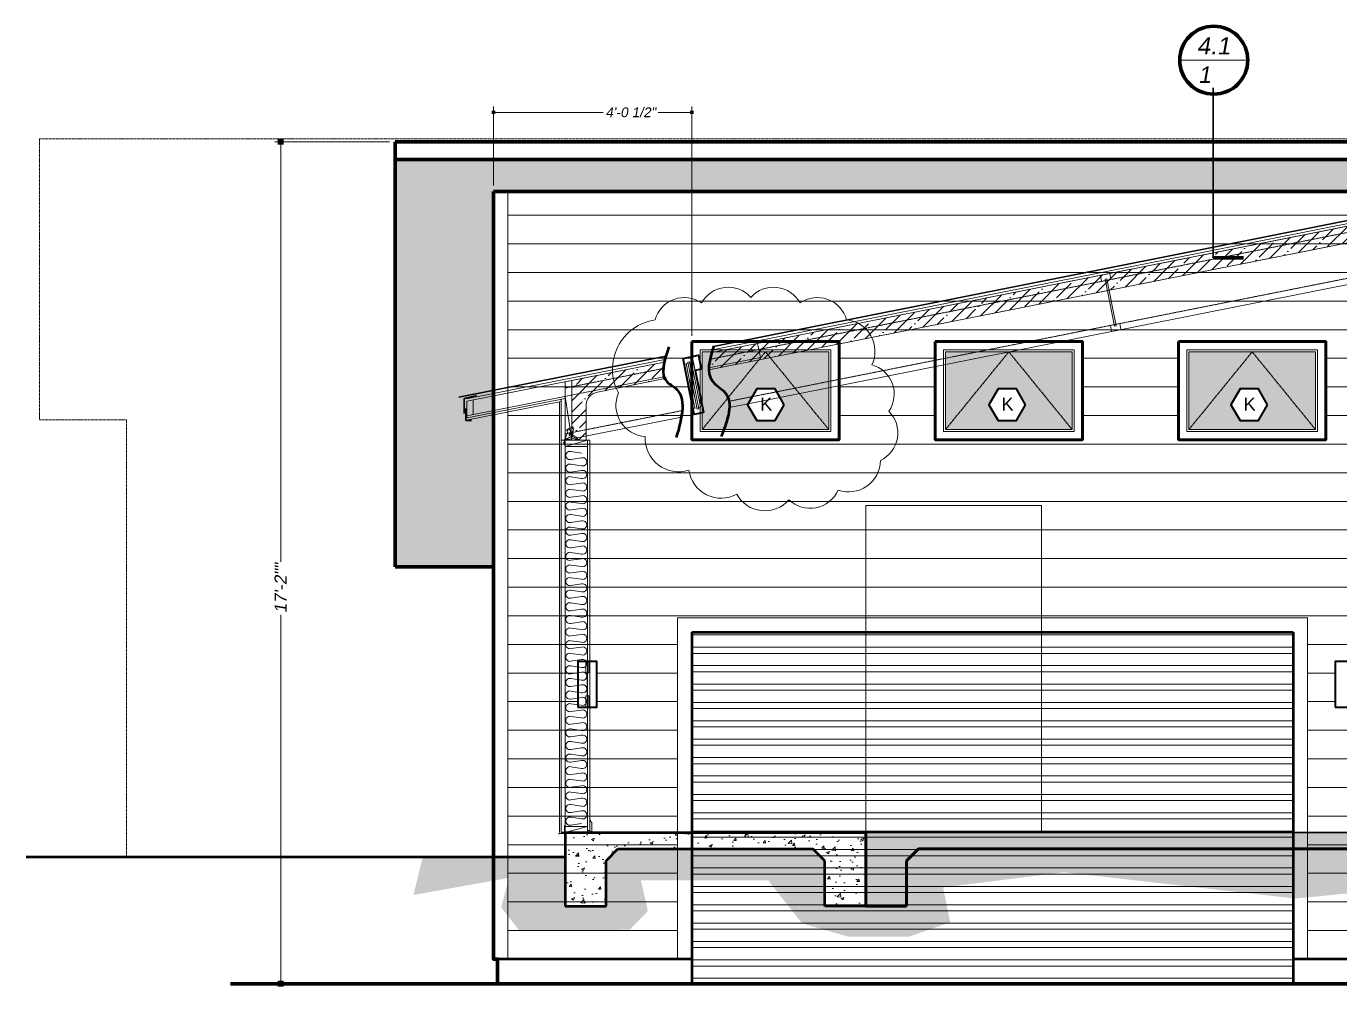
# Model space of a CAD drawing. Header units: inches. Extents: x -3905 to 10892, y 1064 to 9590.
# Drawn here: x 1033.9 to 1355, y 3405.9 to 3640.9 of the extents above; entities that cross this region are included whole.
import ezdxf
from ezdxf.enums import TextEntityAlignment as Align

# ---------------------------------------------------------------- set-up
doc = ezdxf.new("R2010")
doc.units = ezdxf.units.IN
doc.header["$MEASUREMENT"] = 0
doc.header["$PDMODE"] = 3
doc.linetypes.add('MYCENTER', pattern=[0.9375, 0.75, -0.0625, 0.0625, -0.0625])
doc.linetypes.add('MYHIDDEN', pattern=[0.1875, 0.125, -0.0625])
doc.layers.add('ELEVATIONS', color=40, linetype='Continuous', lineweight=0)
doc.layers.add('SECTIONS', color=70, linetype='Continuous', lineweight=0)
doc.styles.add('DS-TXT1', font='arial.ttf', dxfattribs={"oblique": 10})
doc.styles.get("Standard").update_dxf_attribs({"font": 'arial.ttf', "oblique": 10})
doc.dimstyles.new('DS-Fraction', dxfattribs={"dimtxt": 0.1, "dimasz": 0.035, "dimexe": 0.06, "dimexo": 0.06, "dimgap": 0.02, "dimtad": 0, "dimdec": 3, "dimzin": 0, "dimdsep": 46, "dimlunit": 4, "dimtxsty": 'DS-TXT1', "dimblk": 'BOXFILLED', "dimcen": -0.06, "dimclrd": 256, "dimclre": 256, "dimclrt": 256, "dimadec": 0, "dimazin": 0, "dimtfac": 1, "dimtdec": 3, "dimtmove": 1, "dimatfit": 3, "dimfxl": 1, "dimfrac": 2, "dimtolj": 1, "dimtzin": 0, "dimlwd": 0, "dimlwe": -1, "dimarcsym": 0})

# ---------------------------------------------------------------- blocks, each defined once
blk = doc.blocks.new('Detail-Blob')
at = {"color": 0, "linetype": 'Continuous', "lineweight": 18}
blk.add_line((-8.19, 6.8), (8.42, 6.8), dxfattribs=at)
at = {"color": 0, "linetype": 'Continuous', "lineweight": 35}
blk.add_line((0, 0), (0, -41.59), dxfattribs=at)
at = {"color": 0, "linetype": 'Continuous', "lineweight": 120}
blk.add_line((0, -41.59), (7.37, -41.59), dxfattribs=at)
at = {"color": 0, "linetype": 'Continuous', "lineweight": 90}
blk.add_circle((0.12, 6.8), 8.31, dxfattribs=at)
at = {"color": 0, "linetype": 'Continuous', "lineweight": 18, "oblique": 10}
for tag, height, p in [('SHEET', 4.23, (0.06, 10.31)), ('DET', 4, (-0.03, 4))]:
    blk.add_attdef(tag, text='', height=height, dxfattribs=at).set_placement(p, align=Align.MIDDLE_CENTER)
blk = doc.blocks.new('_BoxFilled')
at = {"color": 0, "linetype": 'ByBlock', "lineweight": -2}
blk.add_line((-0.5, 0), (-1, 0), dxfattribs=at)
at = {"color": 0, "linetype": 'ByBlock'}
blk.add_solid([(-0.5, 0.5), (0.5, 0.5), (-0.5, -0.5), (0.5, -0.5)], dxfattribs=at)
blk = doc.blocks.new('*D488')
at = {"layer": 'Defpoints', "color": 0, "linetype": 'Continuous', "lineweight": 5, "transparency": 16777216}
for p in [(1124.1, 3612.65), (1096.07, 3406.66), (1149.1, 3406.66)]:
    blk.add_point(p, dxfattribs=at)
at = {"layer": 'ELEVATIONS', "linetype": 'Continuous', "transparency": 16777216}
for p, q in [((1122.66, 3612.65), (1094.63, 3612.65)), ((1147.66, 3406.66), (1094.63, 3406.66))]:
    blk.add_line(p, q, dxfattribs=at)
at = {"layer": 'ELEVATIONS', "linetype": 'Continuous', "lineweight": 0, "transparency": 16777216}
for p, q in [((1096.07, 3611.15), (1096.07, 3509.88)), ((1096.07, 3408.16), (1096.07, 3496.88))]:
    blk.add_line(p, q, dxfattribs=at)
at = {"layer": 'ELEVATIONS', "linetype": 'Continuous', "lineweight": 0, "transparency": 16777216, "xscale": 1.5, "yscale": 1.5, "zscale": 1.5}
for p, rotation in [((1096.07, 3612.65), 90), ((1096.07, 3406.66), 270)]:
    blk.add_blockref('_BoxFilled', p, dxfattribs=dict(at, rotation=rotation))
at = {"layer": 'ELEVATIONS', "linetype": 'Continuous', "lineweight": 5, "transparency": 16777216, "insert": (1096.07, 3503.38), "char_height": 3, "attachment_point": 5, "rotation": 90, "style": 'DS-TXT1'}
blk.add_mtext('\\A1;17\'-2""', dxfattribs=at)
blk = doc.blocks.new('*U496')
at = {"layer": 'SECTIONS', "lineweight": -2}
for p, q in [((1125.13, 3472.2), (1125.13, 3454.2)), ((1125.13, 3472.2), (1198.63, 3472.2)), ((1198.63, 3472.2), (1198.63, 3454.2)), ((1135.13, 3465.3), (1138.03, 3468.2)), ((1188.63, 3465.3), (1185.73, 3468.2)), ((1135.13, 3454.2), (1135.13, 3465.3)), ((1188.63, 3454.2), (1188.63, 3465.3)), ((1125.13, 3454.2), (1135.13, 3454.2)), ((1198.63, 3454.2), (1188.63, 3454.2))]:
    blk.add_line(p, q, dxfattribs=at)
at = {"layer": 'SECTIONS', "linetype": 'Continuous', "lineweight": -2}
blk.add_line((1138.03, 3468.2), (1185.73, 3468.2), dxfattribs=at)
blk = doc.blocks.new('*U497')
at = {"layer": 'SECTIONS', "lineweight": 5}
blk.add_line((-5.51, 0), (-5.51, 96), dxfattribs=at)
at = {"layer": 'SECTIONS', "linetype": 'Continuous', "lineweight": 5}
for p, q in [((-5.51, 96), (0, 94.5)), ((0, 0), (0, 96)), ((-5.51, 1.5), (0, 0))]:
    blk.add_line(p, q, dxfattribs=at)
for points in [[(-5.51, 0.5), (-6.01, 0.5), (-6.01, 96), (-5.51, 96)], [(-5.51, 96), (0, 96), (0, 94.5), (-5.51, 94.5)], [(-6.25, 2.97), (-6.25, 3.08), (-6.01, 3.08), (-6.01, 0.25), (-6.5, 0.25), (-6.5, 2.57), (-6.35, 2.57)], [(-5.51, 1.5), (0, 1.5), (0, 0), (-5.51, 0)]]:
    blk.add_lwpolyline(points, close=True, dxfattribs=at)
blk = doc.blocks.new('*U404')
for p, q in [((1.77, 3.23), (1.15, 2.95)), ((1.94, 3.1), (1.77, 3.23)), ((-0.12, 0.09), (-0.12, -1.19)), ((-0.12, 0), (-0.06, 0)), ((-0.09, 0.18), (-0.04, 0.23)), ((-0.06, -1.19), (-0.06, 0)), ((-0.04, 0.14), (1.66, 0.91)), ((-0.04, 0.14), (0.1, 0.51)), ((-0.01, 0.22), (1.66, 0.98)), ((1.19, 0.12), (0, 0.12)), ((1.19, 0.06), (0, 0.06)), ((0.02, 0.06), (0.02, 0.12)), ((0.06, 0.62), (0.6, 1.76)), ((0.06, 0.62), (0.6, 1.76)), ((0.07, 0.43), (0.1, 0.51)), ((1.55, 0.79), (0.3, 0.22)), ((0.41, 2.4), (0.43, 2.62)), ((0.41, 2.4), (0.46, 2.29)), ((1.04, 2.9), (0.43, 2.62)), ((0.53, 2.39), (0.46, 2.29)), ((0.46, 2.29), (0.6, 1.97)), ((0.53, 2.39), (1.14, 2.67)), ((0.59, 2.42), (0.56, 2.47)), ((0.7, 0.06), (0.7, 0.12)), ((0.73, 2.48), (0.71, 2.54)), ((0.99, 1.29), (1.25, 1.99)), ((1.03, 1.27), (1.29, 1.98)), ((1.04, 2.9), (1.15, 2.81)), ((1.12, 1.24), (1.38, 1.94)), ((1.15, 2.95), (1.14, 2.67)), ((1.14, 2.67), (1.22, 2.51)), ((1.16, 1.22), (1.42, 1.93)), ((1.18, 2.41), (1.2, 2.35)), ((1.19, 0.06), (1.19, 0.12)), ((1.29, 2.46), (1.32, 2.4)), ((1.32, 2.47), (1.34, 2.42)), ((1.51, 1.29), (1.67, 0.92)), ((1.51, 1.29), (1.6, 1.09)), ((1.61, 1.4), (2.12, 2.74)), ((1.61, 1.4), (2.12, 2.74)), ((1.61, 1.4), (2.12, 2.74)), ((1.67, 2.91), (1.65, 2.96)), ((1.65, 0.98), (1.65, 0.98)), ((1.77, 0.98), (2.96, 0.36)), ((1.77, 0.91), (3.03, 0.26)), ((1.81, 2.97), (1.79, 3.03)), ((1.92, 1.2), (2.95, 0.66)), ((1.94, 3.1), (2.1, 2.76)), ((2.36, 0.08), (2.36, 0.12)), ((2.96, 0.35), (2.91, 0.68)), ((3, 0.37), (2.95, 0.66)), ((3.09, 0.29), (3.03, 0.33)), ((-0.37, -0.58), (-0.32, -0.54)), ((-0.12, -0.82), (-0.37, -0.58)), ((-0.32, -0.54), (-0.12, -0.74)), ((-0.19, -0.16), (-0.19, -0.23)), ((-0.12, -0.44), (-0.06, -0.44)), ((-0.12, -1.19), (-0.06, -1.19))]:
    blk.add_line(p, q)
at = {"linetype": 'Continuous', "lineweight": 5}
for p, q in [((1.71, 0.99), (1.92, 1.2)), ((2.36, 0.12), (3.03, 0.12)), ((2.36, 0.08), (3.1, 0.08))]:
    blk.add_line(p, q, dxfattribs=at)
for centre, radius, start, end in [((0, 0.09), 0.125, 135, 180), ((0, 0), 0.125, 90, 180), ((0, 0.09), 0.0625, 135, 163.774), ((0, 0), 0.0625, 90, 180), ((0.02, 0.54), 0.0855, 339.4503, 63.0447), ((0.02, 0.54), 0.0855, 339.4503, 63.0447), ((0.27, 0.28), 0.0625, 204.4503, 294.4503), ((0.64, 2.51), 0.078, 24.4503, 204.4503), ((0.38, 1.87), 0.25, 334.4503, 24.4503), ((0.38, 1.87), 0.25, 334.4503, 24.4503), ((1.07, 1.26), 0.0938, 159.4503, 339.4503), ((1.07, 1.26), 0.0467, 159.4503, 339.4503), ((1.25, 2.44), 0.078, 24.4503, 204.4503), ((1.27, 2.38), 0.078, 204.4503, 24.4503), ((1.34, 1.96), 0.0938, 339.4503, 159.4503), ((1.34, 1.96), 0.0938, 339.4503, 159.4503), ((1.36, 2.49), 0.078, 167.703, 204.4503), ((1.34, 1.96), 0.0467, 339.4503, 159.4503), ((1.34, 1.96), 0.0467, 339.4503, 159.4503), ((1.39, 2.44), 0.078, 204.4503, 241.1976), ((1.58, 1.32), 0.0855, 69.4503, 204.4503), ((1.58, 1.32), 0.0855, 69.4503, 204.4503), ((1.53, 0.85), 0.0625, 294.4503, 24.4503), ((1.72, 3), 0.078, 24.4503, 204.4503), ((1.71, 0.87), 0.125, 62.6919, 114.4503), ((1.71, 0.8), 0.125, 62.692, 114.4503), ((1.74, 2.94), 0.078, 204.4503, 24.4503), ((2.13, 2.77), 0.03, 204.4503, 249.5172), ((2.13, 2.77), 0.03, 204.4503, 249.5172), ((3.09, 0.37), 0.125, 188.1916, 242.692), ((3.06, 0.38), 0.0625, 188.1916, 242.6925), ((3.03, 0.18), 0.125, 302.6919, 62.6919), ((-0.12, -0.16), 0.0625, 90, 180), ((-0.12, -0.23), 0.0625, 180, 270)]:
    blk.add_arc(centre, radius, start, end)
blk.add_arc((3.03, 0.19), 0.0653, 269.5951, 90.4049, dxfattribs=at)
blk = doc.blocks.new('BJI6000-14')
at = {"layer": 'SECTIONS', "linetype": 'Continuous', "lineweight": 5}
for p, q in [((1.15625, 14), (-1.15625, 14)), ((-1.15625, 14), (-1.15625, 12.5)), ((-0.1875, 12.875), (-0.1875, 1.125)), ((-0.1875, 12.875), (0.1875, 12.875)), ((0.1875, 12.875), (0.1875, 1.125)), ((1.15625, 12.5), (1.15625, 14)), ((-1.15625, 12.5), (-0.1875, 12.5)), ((0.1875, 12.5), (1.15625, 12.5)), ((-0.1875, 1.5), (-1.15625, 1.5)), ((-1.15625, 1.5), (-1.15625, 0)), ((-1.15625, 0), (1.15625, 0)), ((-0.1875, 1.125), (0.1875, 1.125)), ((1.15625, 1.5), (0.1875, 1.5)), ((1.15625, 0), (1.15625, 1.5))]:
    blk.add_line(p, q, dxfattribs=at)
blk = doc.blocks.new('*D500')
at = {"layer": 'Defpoints', "color": 0, "linetype": 'Continuous', "lineweight": 5, "transparency": 16777216}
for p in [(1196.6, 3619.83), (1148.1, 3600.47), (1196.6, 3563.74)]:
    blk.add_point(p, dxfattribs=at)
at = {"layer": 'ELEVATIONS', "linetype": 'Continuous', "transparency": 16777216}
for p, q in [((1148.1, 3601.91), (1148.1, 3621.27)), ((1196.6, 3565.18), (1196.6, 3621.27))]:
    blk.add_line(p, q, dxfattribs=at)
at = {"layer": 'ELEVATIONS', "linetype": 'Continuous', "lineweight": 0, "transparency": 16777216}
for p, q in [((1148.94, 3619.83), (1174.89, 3619.83)), ((1195.76, 3619.83), (1188.35, 3619.83))]:
    blk.add_line(p, q, dxfattribs=at)
at = {"layer": 'ELEVATIONS', "linetype": 'Continuous', "lineweight": 0, "transparency": 16777216, "xscale": 0.8400000000000001, "yscale": 0.8400000000000001, "zscale": 0.8400000000000001, "rotation": 180}
blk.add_blockref('_BoxFilled', (1148.1, 3619.83), dxfattribs=at)
at = {"layer": 'ELEVATIONS', "linetype": 'Continuous', "lineweight": 0, "transparency": 16777216, "xscale": 0.8400000000000001, "yscale": 0.8400000000000001, "zscale": 0.8400000000000001}
blk.add_blockref('_BoxFilled', (1196.6, 3619.83), dxfattribs=at)
at = {"layer": 'ELEVATIONS', "linetype": 'Continuous', "lineweight": 5, "transparency": 16777216, "insert": (1181.62, 3619.83), "char_height": 2.4, "attachment_point": 5, "style": 'DS-TXT1'}
blk.add_mtext('\\A1;4\'-0 1/2"', dxfattribs=at)

msp = doc.modelspace()

# ---------------------------------------------------------------- hatches: boundary and pattern name
at = {"layer": 'ELEVATIONS', "linetype": 'Continuous', "lineweight": 9}
h = msp.add_hatch(color=252, dxfattribs=at)
h.dxf.hatch_style = 1
h.paths.add_polyline_path([(1148.09618, 3600.47325), (1423.10399, 3600.47325), (1423.10399, 3606.37641), (1447.09618, 3606.37641), (1447.09618, 3608.30658), (1124.09618, 3608.30658), (1124.09618, 3521.42881), (1124.09618, 3508.6647), (1148.09618, 3508.6647)])
at = {"layer": 'ELEVATIONS', "linetype": 'Continuous', "lineweight": 5}
h = msp.add_hatch(color=254, dxfattribs=at)
h.dxf.hatch_style = 1
h.paths.add_polyline_path([(1230.09618, 3561.23687), (1199.09618, 3561.23687), (1199.09618, 3542.23687), (1230.09618, 3542.23687)])
h.paths.add_polyline_path([(1216.94497, 3552.17488), (1219.18497, 3548.29508), (1216.94497, 3544.41529), (1212.46497, 3544.41529), (1210.22497, 3548.29508), (1212.46497, 3552.17488)], flags=16)
h.paths.add_polyline_path([(1212.48785, 3546.06928), (1217.06956, 3546.06928), (1217.06956, 3550.86928), (1212.48785, 3550.86928)], flags=8)
h = msp.add_hatch(color=254, dxfattribs=at)
h.dxf.hatch_style = 1
h.paths.add_polyline_path([(1289.59618, 3561.23687), (1258.59618, 3561.23687), (1258.59618, 3542.23687), (1289.59618, 3542.23687)])
h.paths.add_polyline_path([(1271.46237, 3552.17488), (1275.94237, 3552.17488), (1278.18237, 3548.29508), (1275.94237, 3544.41529), (1271.46237, 3544.41529), (1269.22237, 3548.29508)], flags=16)
h.paths.add_polyline_path([(1271.48525, 3546.06928), (1276.06697, 3546.06928), (1276.06697, 3550.86928), (1271.48525, 3550.86928)], flags=8)
h = msp.add_hatch(color=254, dxfattribs=at)
h.dxf.hatch_style = 1
h.paths.add_polyline_path([(1349.09618, 3561.23687), (1318.09618, 3561.23687), (1318.09618, 3542.23687), (1349.09618, 3542.23687)])
h.paths.add_polyline_path([(1330.64945, 3552.17488), (1335.12945, 3552.17488), (1337.36945, 3548.29508), (1335.12945, 3544.41529), (1330.64945, 3544.41529), (1328.40945, 3548.29508)], flags=16)
h.paths.add_polyline_path([(1330.67233, 3546.06928), (1335.25404, 3546.06928), (1335.25404, 3550.86928), (1330.67233, 3550.86928)], flags=8)
h = msp.add_hatch(dxfattribs=at)
h.set_pattern_fill('ANSI32', color=256, scale=12, angle=135)
h.set_pattern_definition([(180, (-1524.341, 8.977), (-9e-16, -4.5), []), (180, (-1525.841, 10.477), (-9e-16, -4.5), [])])
h.paths.add_polyline_path([(1343.59618, 3492.6647), (1196.59618, 3492.6647), (1196.59618, 3406.6647), (1343.59618, 3406.6647)])
at = {"layer": 'SECTIONS', "linetype": 'Continuous', "lineweight": 5}
h = msp.add_hatch(dxfattribs=at)
h.set_pattern_fill('ANSI35', color=256, scale=16)
h.set_pattern_definition([(45, (193.2876, -77.7163), (-2.828427, 2.828427), []), (45, (196.116, -77.7163), (-2.828427, 2.828427), [5, -1, 0, -1])])
edge = h.paths.add_edge_path()
edge.add_line((1189.97261, 3554.68725), (1189.96931, 3554.69323))
edge.add_line((1189.96931, 3554.69323), (1189.86202, 3554.93074))
edge.add_line((1189.86202, 3554.93074), (1189.77281, 3555.17708))
edge.add_line((1189.77281, 3555.17708), (1189.70092, 3555.4319))
edge.add_line((1189.70092, 3555.4319), (1189.64561, 3555.69482))
edge.add_line((1189.64561, 3555.69482), (1189.60612, 3555.96547))
edge.add_line((1189.60612, 3555.96547), (1189.58169, 3556.24348))
edge.add_line((1189.58169, 3556.24348), (1189.57158, 3556.52849))
edge.add_line((1189.57158, 3556.52849), (1189.57502, 3556.82013))
edge.add_line((1189.57502, 3556.82013), (1189.59127, 3557.11803))
edge.add_line((1189.59127, 3557.11803), (1189.61957, 3557.42182))
edge.add_line((1189.61957, 3557.42182), (1189.65918, 3557.73113))
edge.add_line((1189.65918, 3557.73113), (1189.70932, 3558.0456))
edge.add_line((1189.70932, 3558.0456), (1189.76926, 3558.36486))
edge.add_line((1189.76926, 3558.36486), (1189.83824, 3558.68853))
edge.add_line((1189.83824, 3558.68853), (1189.85072, 3558.74144))
edge.add_line((1189.85072, 3558.74144), (1167.23402, 3554.24019))
edge.add_line((1167.23402, 3554.24019), (1167.23402, 3539.61844))
edge.add_line((1167.23402, 3539.61844), (1170.73402, 3539.61844))
edge.add_line((1170.73402, 3539.61844), (1170.73402, 3547.98626))
edge.add_arc((1174.23402, 3547.98626), 3.5, 101.2561223, 180, ccw=False)
edge.add_line((1173.55084, 3551.41893), (1189.97261, 3554.68725))
edge = h.paths.add_edge_path()
edge.add_line((1200.73193, 3557.05933), (1200.73391, 3556.829))
edge.add_line((1200.73391, 3556.829), (1425.80865, 3601.62415))
edge.add_arc((1426.49183, 3598.19148), 3.5, 0, 101.2561223, ccw=False)
edge.add_line((1429.99183, 3598.19148), (1429.99183, 3592.18439))
edge.add_line((1429.99183, 3592.18439), (1433.49183, 3592.18439))
edge.add_line((1433.49183, 3592.18439), (1433.49183, 3607.23174))
edge.add_line((1433.49183, 3607.23174), (1201.4676, 3561.05347))
edge.add_line((1201.4676, 3561.05347), (1201.44343, 3560.9702))
edge.add_line((1201.44343, 3560.9702), (1201.3475, 3560.62883))
edge.add_line((1201.3475, 3560.62883), (1201.25584, 3560.28927))
edge.add_line((1201.25584, 3560.28927), (1201.16918, 3559.95182))
edge.add_line((1201.16918, 3559.95182), (1201.08824, 3559.61677))
edge.add_line((1201.08824, 3559.61677), (1201.01372, 3559.28444))
edge.add_line((1201.01372, 3559.28444), (1200.94633, 3558.95512))
edge.add_line((1200.94633, 3558.95512), (1200.8868, 3558.62912))
edge.add_line((1200.8868, 3558.62912), (1200.83584, 3558.30672))
edge.add_line((1200.83584, 3558.30672), (1200.79416, 3557.98825))
edge.add_line((1200.79416, 3557.98825), (1200.76247, 3557.67399))
edge.add_line((1200.76247, 3557.67399), (1200.74149, 3557.36425))
edge.add_line((1200.74149, 3557.36425), (1200.73193, 3557.05933))
h = msp.add_hatch(dxfattribs=at)
h.set_pattern_fill('AR-CONC', color=256)
h.set_pattern_definition([(50, (-56.5556, 0), (7.172602, -0.627521), [0.75, -8.25]), (355, (-56.556, 0), (-1.387513, 7.521921), [0.6, -6.6]), (100.45144, (-55.958, -0.052), (5.785088, 6.8944), [0.637402, -7.011421]), (46.1842, (-56.556, 2), (10.672413, -1.655193), [1.125, -12.375]), (96.63564, (-55.666, 1.862), (9.34662, 9.741186), [0.956103, -10.517138]), (351.18416, (-56.556, 2), (9.34662, 9.741186), [0.9, -9.9]), (21, (-55.5556, 1.5), (5.9690705, -4.026189), [0.75, -8.25]), (326, (-55.556, 1.5), (2.433153, 7.2515), [0.6, -6.6]), (71.45144, (-55.058, 1.1645), (8.402224, 3.225312), [0.637402, -7.011421]), (37.5, (-56.5556, 0), (0.1215986, 3.3289385), [0, -6.52, 0, -6.7, 0, -6.625]), (7.5, (-56.5556, 0), (2.6306954, 3.944117), [0, -3.82, 0, -6.37, 0, -2.525]), (327.5, (-58.7856, 0), (5.3382244, -0.2255487), [0, -2.5, 0, -7.8, 0, -10.35]), (317.5, (-59.7856, 0), (5.8318617, 1.00105), [0, -3.25, 0, -5.18, 0, -7.35])])
h.paths.add_polyline_path([(1239.10902, 3443.61844), (1165.60902, 3443.61844), (1165.60902, 3425.61844), (1175.60902, 3425.61844), (1175.60902, 3436.71717), (1178.51029, 3439.61844), (1226.20775, 3439.61844), (1229.10902, 3436.71717), (1229.10902, 3425.61844), (1239.10902, 3425.61844)])
h = msp.add_hatch(dxfattribs=at)
h.set_pattern_fill('AR-CONC', color=256)
h.set_pattern_definition([(50, (-56.5556, 0), (7.172602, -0.627521), [0.75, -8.25]), (355, (-56.556, 0), (-1.387513, 7.521921), [0.6, -6.6]), (100.45144, (-55.958, -0.052), (5.785088, 6.8944), [0.637402, -7.011421]), (46.1842, (-56.556, 2), (10.672413, -1.655193), [1.125, -12.375]), (96.63564, (-55.666, 1.862), (9.34662, 9.741186), [0.956103, -10.517138]), (351.18416, (-56.556, 2), (9.34662, 9.741186), [0.9, -9.9]), (21, (-55.5556, 1.5), (5.9690705, -4.026189), [0.75, -8.25]), (326, (-55.556, 1.5), (2.433153, 7.2515), [0.6, -6.6]), (71.45144, (-55.058, 1.1645), (8.402224, 3.225312), [0.637402, -7.011421]), (37.5, (-56.5556, 0), (0.1215986, 3.3289385), [0, -6.52, 0, -6.7, 0, -6.625]), (7.5, (-56.5556, 0), (2.6306954, 3.944117), [0, -3.82, 0, -6.37, 0, -2.525]), (327.5, (-58.7856, 0), (5.3382244, -0.2255487), [0, -2.5, 0, -7.8, 0, -10.35]), (317.5, (-59.7856, 0), (5.8318617, 1.00105), [0, -3.25, 0, -5.18, 0, -7.35])])
h.paths.add_polyline_path([(1435.11683, 3443.61844), (1239.10902, 3443.61844), (1239.10902, 3437.61844), (1239.10902, 3425.61844), (1249.10902, 3425.61844), (1249.10902, 3436.71717), (1252.01029, 3439.61844), (1422.20775, 3439.61844), (1425.10902, 3436.71717), (1425.10902, 3431.61844), (1435.11683, 3431.61844)])
h = msp.add_hatch(dxfattribs=at)
h.set_pattern_fill('EARTH', color=256, scale=18)
h.set_pattern_definition([(0, (-56.5556, 0), (4.5, 4.5), [4.5, -4.5]), (0, (-56.5556, 1.6875), (4.5, 4.5), [4.5, -4.5]), (0, (-56.5556, 3.375), (4.5, 4.5), [4.5, -4.5]), (90, (-55.993, 3.9375), (-4.5, 4.5), [4.5, -4.5]), (90, (-54.3056, 3.9375), (-4.5, 4.5), [4.5, -4.5]), (90, (-52.618, 3.9375), (-4.5, 4.5), [4.5, -4.5])])
h.paths.add_polyline_path([(1425.10902, 3436.71717), (1422.20775, 3439.61844), (1252.01029, 3439.61844), (1249.10902, 3436.71717), (1249.10902, 3425.61844), (1229.10902, 3425.61844), (1229.10902, 3436.71717), (1226.20775, 3439.61844), (1178.51029, 3439.61844), (1175.60902, 3436.71717), (1175.60902, 3425.61844), (1165.60902, 3425.61844), (1165.60902, 3437.61844), (1130.78612, 3437.61844), (1128.54667, 3428.37546), (1151.89504, 3432.55676), (1149.98141, 3425.33458), (1154.49895, 3419.55895), (1169.2546, 3419.55895), (1181.45663, 3419.92858), (1185.85638, 3424.43359), (1184.1342, 3431.93783), (1215.25741, 3431.93783), (1223.5652, 3421.41578), (1234.72491, 3418.19726), (1249.72854, 3418.19726), (1259.76048, 3421.67015), (1258.02454, 3430.21159), (1287.5358, 3433.92524), (1344.20236, 3427.48822), (1371.72967, 3430.21159), (1410.99899, 3434.09663), (1417.57458, 3426.86374), (1445.31726, 3424.83138), (1452.94996, 3437.61844), (1435.11683, 3437.61844), (1435.11683, 3431.61844), (1425.10902, 3431.61844)])

# ---------------------------------------------------------------- linework, layer by layer
at = {"layer": 'ELEVATIONS', "linetype": 'Continuous', "lineweight": 90}
for p, q in [((1124.09618, 3521.42881), (1124.09618, 3612.65471)), ((1124.09618, 3612.65471), (1447.09618, 3612.65471)), ((1124.09618, 3608.30658), (1447.09618, 3608.30658)), ((1148.09618, 3600.47325), (1148.09618, 3412.6647)), ((1148.09618, 3600.47325), (1423.10399, 3600.47325)), ((1124.09618, 3508.6647), (1124.09618, 3521.42881)), ((1148.09618, 3508.6647), (1124.09618, 3508.6647)), ((1083.83098, 3406.6647), (1888.83207, 3406.6647))]:
    msp.add_line(p, q, dxfattribs=at)
at = {"layer": 'ELEVATIONS', "linetype": 'Continuous', "lineweight": 5}
for p, q in [((1151.59618, 3600.47325), (1151.59618, 3412.6647)), ((1423.10399, 3594.6647), (1151.59618, 3594.6647)), ((1423.10399, 3587.6647), (1151.59618, 3587.6647)), ((1423.10399, 3580.6647), (1151.59618, 3580.6647)), ((1423.10399, 3573.6647), (1151.59618, 3573.6647)), ((1423.10399, 3566.6647), (1151.59618, 3566.6647)), ((1196.59618, 3559.6647), (1151.59618, 3559.6647)), ((1256.09618, 3559.6647), (1232.59618, 3559.6647)), ((1315.59618, 3559.6647), (1292.09618, 3559.6647)), ((1375.09618, 3559.6647), (1351.59618, 3559.6647)), ((1196.59618, 3552.6647), (1151.59618, 3552.6647)), ((1256.09618, 3552.6647), (1232.59618, 3552.6647)), ((1315.59618, 3552.6647), (1292.09618, 3552.6647)), ((1375.09618, 3552.6647), (1351.59618, 3552.6647)), ((1196.59618, 3545.6647), (1151.59618, 3545.6647)), ((1256.09618, 3545.6647), (1232.59618, 3545.6647)), ((1315.59618, 3545.6647), (1292.09618, 3545.6647)), ((1375.09618, 3545.6647), (1351.59618, 3545.6647)), ((1423.10399, 3538.6647), (1151.59618, 3538.6647)), ((1423.10399, 3531.6647), (1151.59618, 3531.6647)), ((1423.10399, 3524.6647), (1151.59618, 3524.6647)), ((1423.10399, 3517.6647), (1151.59618, 3517.6647)), ((1423.10399, 3510.6647), (1151.59618, 3510.6647)), ((1423.10399, 3503.6647), (1151.59618, 3503.6647)), ((1423.10399, 3496.6647), (1151.59618, 3496.6647)), ((1193.09618, 3489.6647), (1151.59618, 3489.6647)), ((1365.59618, 3489.6647), (1347.09618, 3489.6647)), ((1168.73999, 3482.6647), (1151.59618, 3482.6647)), ((1193.09618, 3482.6647), (1173.33805, 3482.6647)), ((1353.90118, 3482.6647), (1347.09618, 3482.6647)), ((1168.73999, 3475.6647), (1151.59618, 3475.6647)), ((1193.09618, 3475.6647), (1173.33805, 3475.6647)), ((1353.90118, 3475.6647), (1347.09618, 3475.6647)), ((1193.09618, 3468.6647), (1151.59618, 3468.6647)), ((1365.59618, 3468.6647), (1347.09618, 3468.6647)), ((1193.09618, 3461.6647), (1151.59618, 3461.6647)), ((1365.59618, 3461.6647), (1347.09618, 3461.6647)), ((1193.09618, 3454.6647), (1151.59618, 3454.6647)), ((1365.59618, 3454.6647), (1347.09618, 3454.6647)), ((1193.09618, 3447.6647), (1151.59618, 3447.6647)), ((1365.59618, 3447.6647), (1347.09618, 3447.6647)), ((1193.09618, 3440.6647), (1151.59618, 3440.6647)), ((1365.59618, 3440.6647), (1347.09618, 3440.6647)), ((1193.09618, 3433.6647), (1151.59618, 3433.6647)), ((1365.59618, 3433.6647), (1347.09618, 3433.6647)), ((1193.09618, 3426.6647), (1151.59618, 3426.6647)), ((1365.59618, 3426.6647), (1347.09618, 3426.6647)), ((1193.09618, 3419.6647), (1151.59618, 3419.6647)), ((1365.59618, 3419.6647), (1347.09618, 3419.6647))]:
    msp.add_line(p, q, dxfattribs=at)
at = {"layer": 'ELEVATIONS', "linetype": 'Continuous', "lineweight": 40}
for p, q in [((1196.59618, 3563.73687), (1232.59618, 3563.73687)), ((1196.59618, 3563.73687), (1196.59618, 3539.73687)), ((1232.59618, 3563.73687), (1232.59618, 3539.73687)), ((1256.09618, 3563.73687), (1292.09618, 3563.73687)), ((1256.09618, 3563.73687), (1256.09618, 3539.73687)), ((1292.09618, 3563.73687), (1292.09618, 3539.73687)), ((1315.59618, 3563.73687), (1351.59618, 3563.73687)), ((1315.59618, 3563.73687), (1315.59618, 3539.73687)), ((1351.59618, 3563.73687), (1351.59618, 3539.73687)), ((1232.59618, 3539.73687), (1196.59618, 3539.73687)), ((1292.09618, 3539.73687), (1256.09618, 3539.73687)), ((1351.59618, 3539.73687), (1315.59618, 3539.73687))]:
    msp.add_line(p, q, dxfattribs=at)
at = {"layer": 'ELEVATIONS', "linetype": 'MYCENTER', "lineweight": 5}
for p, q in [((1214.59618, 3561.23687), (1199.09618, 3542.23687)), ((1214.59618, 3561.23687), (1230.09618, 3542.23687)), ((1274.09618, 3561.23687), (1258.59618, 3542.23687)), ((1274.09618, 3561.23687), (1289.59618, 3542.23687)), ((1333.59618, 3561.23687), (1318.09618, 3542.23687)), ((1333.59618, 3561.23687), (1349.09618, 3542.23687))]:
    msp.add_line(p, q, dxfattribs=at)
at = {"layer": 'ELEVATIONS', "linetype": 'Continuous', "lineweight": 20}
for p, q in [((1193.09618, 3496.1647), (1193.09618, 3412.6647)), ((1193.09618, 3496.1647), (1347.09618, 3496.1647)), ((1347.09618, 3496.1647), (1347.09618, 3412.6647))]:
    msp.add_line(p, q, dxfattribs=at)
at = {"layer": 'ELEVATIONS', "linetype": 'Continuous', "lineweight": 50}
for p, q in [((1196.59618, 3492.6647), (1196.59618, 3406.6647)), ((1196.59618, 3492.6647), (1343.59618, 3492.6647)), ((1343.59618, 3492.6647), (1343.59618, 3406.6647)), ((1196.59618, 3412.6647), (1148.09618, 3412.6647)), ((1149.09618, 3412.6647), (1149.09618, 3406.6647)), ((1423.10399, 3412.6647), (1343.59618, 3412.6647))]:
    msp.add_line(p, q, dxfattribs=at)
at = {"layer": 'ELEVATIONS', "linetype": 'Continuous', "lineweight": 9}
msp.add_line((1171.03902, 3482.68657), (1171.03902, 3477.07852), dxfattribs=at)
at = {"layer": 'ELEVATIONS', "linetype": 'Continuous', "lineweight": 5}
msp.add_lwpolyline([(1187.61525, 3569.06885, -0.52056705), (1198.97299, 3573.19716, -0.52056705), (1198.97299, 3573.19716, -0.52056705), (1211.01911, 3574.57326, -0.52056705), (1211.01911, 3574.57326, -0.52056705), (1223.0652, 3573.19716, -0.52056705), (1223.0652, 3573.19716, -0.52056705), (1234.42295, 3569.06885, -0.52056705), (1234.42295, 3569.06885, -0.52056705), (1240.6181, 3558.06006, -0.52056705), (1240.6181, 3558.06006, -0.52056705), (1244.7482, 3546.7072, -0.52056705), (1244.7482, 3546.7072, -0.52056705), (1242.68313, 3534.66631, -0.52056705), (1242.68313, 3534.66631, -0.52056705), (1232.35792, 3527.4418, -0.52056705), (1232.35792, 3527.4418, -0.52056705), (1220.3118, 3525.03361, -0.52056705), (1220.3118, 3525.03361, -0.52056705), (1207.57736, 3526.4097, -0.52056705), (1207.57736, 3526.4097, -0.52056705), (1195.87543, 3532.25815, -0.52056705), (1195.87543, 3532.25815, -0.52056705), (1185.20603, 3540.51476, -0.52056705), (1185.20603, 3540.51476, -0.52056705), (1178.66672, 3551.17954, -0.52056705), (1178.66672, 3551.17954, -0.52056705)], format="xyb", close=True, dxfattribs=at)
at = {"layer": 'ELEVATIONS', "linetype": 'Continuous', "lineweight": 35}
for points in [[(1196.59618, 3539.73687), (1232.59618, 3539.73687), (1232.59618, 3563.73687), (1196.59618, 3563.73687)], [(1256.09618, 3539.73687), (1292.09618, 3539.73687), (1292.09618, 3563.73687), (1256.09618, 3563.73687)], [(1315.59618, 3539.73687), (1351.59618, 3539.73687), (1351.59618, 3563.73687), (1315.59618, 3563.73687)]]:
    msp.add_lwpolyline(points, close=True, dxfattribs=at)
at = {"layer": 'ELEVATIONS', "linetype": 'Continuous', "lineweight": 60}
for points in [[(1196.59618, 3563.73687), (1232.59618, 3563.73687), (1232.59618, 3539.73687), (1196.59618, 3539.73687)], [(1256.09618, 3563.73687), (1292.09618, 3563.73687), (1292.09618, 3539.73687), (1256.09618, 3539.73687)], [(1315.59618, 3563.73687), (1351.59618, 3563.73687), (1351.59618, 3539.73687), (1315.59618, 3539.73687)]]:
    msp.add_lwpolyline(points, close=True, dxfattribs=at)
at = {"layer": 'ELEVATIONS', "linetype": 'Continuous', "lineweight": 5}
for points in [[(1198.59618, 3541.73687), (1230.59618, 3541.73687), (1230.59618, 3561.73687), (1198.59618, 3561.73687)], [(1258.09618, 3541.73687), (1290.09618, 3541.73687), (1290.09618, 3561.73687), (1258.09618, 3561.73687)], [(1317.59618, 3541.73687), (1349.59618, 3541.73687), (1349.59618, 3561.73687), (1317.59618, 3561.73687)], [(1199.09618, 3542.23687), (1230.09618, 3542.23687), (1230.09618, 3561.23687), (1199.09618, 3561.23687)], [(1258.59618, 3542.23687), (1289.59618, 3542.23687), (1289.59618, 3561.23687), (1258.59618, 3561.23687)], [(1318.09618, 3542.23687), (1349.09618, 3542.23687), (1349.09618, 3561.23687), (1318.09618, 3561.23687)]]:
    msp.add_lwpolyline(points, close=True, dxfattribs=at)
at = {"layer": 'ELEVATIONS', "lineweight": 40}
for points in [[(1219.18497, 3548.29508), (1216.94497, 3552.17488), (1212.46497, 3552.17488), (1210.22497, 3548.29508), (1212.46497, 3544.41529), (1216.94497, 3544.41529)], [(1278.18237, 3548.29508), (1275.94237, 3552.17488), (1271.46237, 3552.17488), (1269.22237, 3548.29508), (1271.46237, 3544.41529), (1275.94237, 3544.41529)], [(1337.36945, 3548.29508), (1335.12945, 3552.17488), (1330.64945, 3552.17488), (1328.40945, 3548.29508), (1330.64945, 3544.41529), (1335.12945, 3544.41529)]]:
    msp.add_lwpolyline(points, close=True, dxfattribs=at)
at = {"layer": 'ELEVATIONS', "linetype": 'Continuous', "lineweight": 90}
msp.add_lwpolyline([(1148.09618, 3508.6647), (1148.09618, 3412.6647), (1149.09618, 3412.6647), (1149.09618, 3406.6647)], dxfattribs=at)
at = {"layer": 'ELEVATIONS', "linetype": 'Continuous', "lineweight": 40}
for points in [[(1168.73999, 3474.30251), (1173.33805, 3474.30251), (1173.33805, 3485.46258), (1168.73999, 3485.46258)], [(1353.90118, 3474.30251), (1358.49925, 3474.30251), (1358.49925, 3485.46258), (1353.90118, 3485.46258)]]:
    msp.add_lwpolyline(points, close=True, dxfattribs=at)
at = {"layer": 'ELEVATIONS', "linetype": 'Continuous', "lineweight": 9}
for points in [[(1170.65661, 3485.46258), (1171.42143, 3485.46258), (1171.42143, 3482.68657), (1170.65661, 3482.68657)], [(1170.65661, 3474.30251), (1171.42143, 3474.30251), (1171.42143, 3477.07852), (1170.65661, 3477.07852)]]:
    msp.add_lwpolyline(points, close=True, dxfattribs=at)
at = {"layer": 'SECTIONS', "linetype": 'MYHIDDEN', "lineweight": 18}
for p, q in [((1037.10902, 3613.33016), (1037.10902, 3608.77547)), ((1037.10902, 3613.33016), (1459.11683, 3613.33016)), ((1037.10902, 3608.77547), (1037.10902, 3544.65011)), ((1037.10902, 3544.65011), (1058.35902, 3544.65011)), ((1058.35902, 3544.65011), (1058.35902, 3437.61844))]:
    msp.add_line(p, q, dxfattribs=at)
at = {"layer": 'SECTIONS', "linetype": 'Continuous', "lineweight": 5}
for p, q in [((1201.66738, 3561.73049), (1457.48702, 3612.6446)), ((1201.46732, 3561.05342), (1457.60902, 3612.03162)), ((1200.73279, 3556.82878), (1425.80865, 3601.62415)), ((1205.78979, 3547.63911), (1435.11683, 3593.28057)), ((1212.68571, 3563.28614), (1213.36889, 3559.85347)), ((1141.48702, 3549.75319), (1190.01745, 3559.41188)), ((1141.60902, 3549.14021), (1189.85022, 3558.74134)), ((1196.88605, 3547.39648), (1194.7389, 3558.18489)), ((1197.3611, 3547.49102), (1195.21396, 3558.37398)), ((1198.67901, 3547.75332), (1196.53186, 3558.54173)), ((1197.00692, 3558.63627), (1199.17288, 3547.75332)), ((1200.74031, 3557.34008), (1213.36889, 3559.85347)), ((1141.60902, 3545.57157), (1189.77883, 3555.15849)), ((1165.60902, 3553.91678), (1167.23402, 3554.24019)), ((1165.60902, 3539.61844), (1165.60902, 3553.91678)), ((1167.23402, 3539.61844), (1167.23402, 3554.24019)), ((1173.55084, 3551.41893), (1189.97234, 3554.6872)), ((1141.60902, 3545.57157), (1141.60902, 3549.14021)), ((1141.70662, 3545.08119), (1165.60902, 3549.83832)), ((1141.80421, 3544.5908), (1164.60902, 3549.12949)), ((1143.10902, 3545.8701), (1143.10902, 3549.43875)), ((1164.23402, 3443.61844), (1164.23402, 3549.05486)), ((1164.60902, 3539.61844), (1164.60902, 3549.6393)), ((1165.60902, 3549.83832), (1165.51142, 3550.32871)), ((1165.60902, 3550.34813), (1167.23402, 3539.61844)), ((1141.70662, 3545.08119), (1141.60902, 3545.57157)), ((1165.60902, 3539.6422), (1194.03975, 3545.30058)), ((1170.73402, 3539.61844), (1170.73402, 3547.98626)), ((1164.60902, 3443.61844), (1164.60902, 3539.61844)), ((1164.60902, 3539.61844), (1165.60902, 3539.61844)), ((1169.63026, 3536.46544), (1167.03717, 3536.84152)), ((1169.63026, 3535.29915), (1167.03717, 3534.92307)), ((1169.63026, 3533.3807), (1167.03717, 3533.75678)), ((1169.63026, 3532.21441), (1167.03717, 3531.83834)), ((1169.63026, 3530.29597), (1167.03717, 3530.67204)), ((1169.63026, 3529.12968), (1167.03717, 3528.7536)), ((1169.63026, 3527.21123), (1167.03717, 3527.58731)), ((1169.63026, 3526.04494), (1167.03717, 3525.66886)), ((1169.63026, 3524.12649), (1167.03717, 3524.50257)), ((1169.63026, 3522.9602), (1167.03717, 3522.58412)), ((1169.63026, 3521.04176), (1167.03717, 3521.41783)), ((1169.63026, 3519.87546), (1167.03717, 3519.49939)), ((1169.63026, 3517.95702), (1167.03717, 3518.3331)), ((1169.63026, 3516.79073), (1167.03717, 3516.41465)), ((1169.63026, 3514.87228), (1167.03717, 3515.24836)), ((1169.63026, 3513.70599), (1167.03717, 3513.32991)), ((1169.63026, 3511.78754), (1167.03717, 3512.16362)), ((1169.63026, 3510.62125), (1167.03717, 3510.24518)), ((1169.63026, 3508.70281), (1167.03717, 3509.07888)), ((1169.63026, 3507.53652), (1167.03717, 3507.16044)), ((1169.63026, 3505.61807), (1167.03717, 3505.99415)), ((1169.63026, 3504.45178), (1167.03717, 3504.0757)), ((1169.63026, 3502.53333), (1167.03717, 3502.90941)), ((1169.63026, 3501.36704), (1167.03717, 3500.99096)), ((1169.63026, 3499.4486), (1167.03717, 3499.82467)), ((1169.63026, 3498.2823), (1167.03717, 3497.90623)), ((1169.63026, 3496.36386), (1167.03717, 3496.73994)), ((1169.63026, 3495.19757), (1167.03717, 3494.82149)), ((1169.63026, 3493.27912), (1167.03717, 3493.6552)), ((1169.63026, 3492.11283), (1167.03717, 3491.73675)), ((1169.63026, 3490.19439), (1167.03717, 3490.57046)), ((1169.63026, 3489.02809), (1167.03717, 3488.65202)), ((1169.63026, 3487.10965), (1167.03717, 3487.48572)), ((1169.63026, 3485.94336), (1167.03717, 3485.56728)), ((1169.63026, 3484.02491), (1167.03717, 3484.40099)), ((1169.63026, 3482.85862), (1167.03717, 3482.48254)), ((1169.63026, 3480.94017), (1167.03717, 3481.31625)), ((1169.63026, 3479.77388), (1167.03717, 3479.39781)), ((1169.63026, 3477.85544), (1167.03717, 3478.23151)), ((1169.63026, 3476.68914), (1167.03717, 3476.31307)), ((1169.63026, 3474.7707), (1167.03717, 3475.14678)), ((1169.63026, 3473.60441), (1167.03717, 3473.22833)), ((1169.63026, 3471.68596), (1167.03717, 3472.06204)), ((1169.63026, 3470.51967), (1167.03717, 3470.14359)), ((1169.63026, 3468.60123), (1167.03717, 3468.9773)), ((1169.63026, 3467.43493), (1167.03717, 3467.05886)), ((1169.63026, 3465.51649), (1167.03717, 3465.89257)), ((1169.63026, 3464.3502), (1167.03717, 3463.97412)), ((1169.63026, 3462.43175), (1167.03717, 3462.80783)), ((1169.63026, 3461.26546), (1167.03717, 3460.88938)), ((1169.63026, 3459.34701), (1167.03717, 3459.72309)), ((1169.63026, 3458.18072), (1167.03717, 3457.80465)), ((1169.63026, 3456.26228), (1167.03717, 3456.63835)), ((1169.63026, 3455.09599), (1167.03717, 3454.71991)), ((1169.63026, 3453.17754), (1167.03717, 3453.55362)), ((1169.63026, 3452.01125), (1167.03717, 3451.63517)), ((1169.63026, 3450.0928), (1167.03717, 3450.46888)), ((1169.63026, 3448.92651), (1167.03717, 3448.55043)), ((1169.63026, 3447.00807), (1167.03717, 3447.38414)), ((1169.63026, 3445.84177), (1167.03717, 3445.4657))]:
    msp.add_line(p, q, dxfattribs=at)
at = {"layer": 'SECTIONS', "linetype": 'Continuous', "lineweight": 35}
for p, q in [((1201.91645, 3562.54477), (1460.07284, 3613.92395)), ((1139.64327, 3550.15095), (1190.25034, 3560.22294))]:
    msp.add_line(p, q, dxfattribs=at)
at = {"layer": 'SECTIONS', "linetype": 'MYHIDDEN', "lineweight": 5}
for p, q in [((1201.04795, 3559.44054), (1457.90181, 3610.56048)), ((1205.70643, 3549.15194), (1434.82404, 3594.75172)), ((1165.60902, 3552.38736), (1189.59459, 3557.16105)), ((1165.60902, 3541.17161), (1194.25589, 3546.87301))]:
    msp.add_line(p, q, dxfattribs=at)
at = {"layer": 'SECTIONS', "linetype": 'Continuous', "lineweight": 30}
for p, q in [((1141.37199, 3547.40828), (1141.37199, 3544.43122)), ((1141.37199, 3544.43122), (1142.69993, 3544.43122)), ((1165.60902, 3443.61844), (1164.60902, 3443.61844))]:
    msp.add_line(p, q, dxfattribs=at)
at = {"layer": 'SECTIONS', "lineweight": 0}
for p, q in [((1239.10902, 3443.61844), (1239.10902, 3437.61844)), ((1239.10902, 3443.61844), (1240.60902, 3443.61844)), ((1240.60902, 3443.61844), (1239.10902, 3443.61844)), ((1245.60902, 3443.61844), (1247.10902, 3443.61844)), ((1245.60902, 3443.61844), (1247.10902, 3443.61844)), ((1247.10902, 3443.61844), (1245.60902, 3443.61844))]:
    msp.add_line(p, q, dxfattribs=at)
at = {"layer": 'SECTIONS', "lineweight": 60}
for p, q in [((1239.10902, 3443.61844), (1239.10902, 3425.61844)), ((1249.10902, 3436.71717), (1252.01029, 3439.61844)), ((1422.20775, 3439.61844), (1252.01029, 3439.61844)), ((1249.10902, 3425.61844), (1249.10902, 3436.71717)), ((1239.10902, 3425.61844), (1249.10902, 3425.61844))]:
    msp.add_line(p, q, dxfattribs=at)
at = {"layer": 'SECTIONS', "lineweight": 35}
msp.add_line((1435.11683, 3443.61844), (1239.10902, 3443.61844), dxfattribs=at)
at = {"layer": 'SECTIONS', "linetype": 'Continuous', "lineweight": 53}
msp.add_line((1165.60902, 3437.61844), (1033.87334, 3437.61844), dxfattribs=at)
at = {"layer": 'SECTIONS', "linetype": 'Continuous', "lineweight": 5}
for points in [[(1200.73279, 3556.82878), (1425.80865, 3601.62415, -0.472997465), (1429.99183, 3598.19148), (1429.99183, 3592.18439), (1433.49183, 3592.18439), (1433.49183, 3607.23174), (1201.46732, 3561.05342)], [(1167.23402, 3554.24019), (1167.23402, 3539.61844), (1170.73402, 3539.61844), (1170.73402, 3547.98626, -0.357775588), (1173.55084, 3551.41893), (1189.97234, 3554.6872)]]:
    msp.add_lwpolyline(points, format="xyb", dxfattribs=at)
msp.add_lwpolyline([(1189.85022, 3558.74134), (1167.23402, 3554.24019)], dxfattribs=at)
at = {"layer": 'SECTIONS', "linetype": 'Continuous', "lineweight": 40}
msp.add_lwpolyline([(1194.44611, 3559.65603), (1198.18527, 3560.40021), (1198.86846, 3556.96754), (1197.39731, 3556.67475), (1199.44686, 3546.37672), (1197.17884, 3545.92533), (1194.44611, 3559.65603)], dxfattribs=at)
at = {"layer": 'SECTIONS', "linetype": 'Continuous', "lineweight": 5}
msp.add_lwpolyline([(1197.39731, 3556.67475), (1198.86846, 3556.96754), (1198.18527, 3560.40021), (1196.71413, 3560.10742)], close=True, dxfattribs=at)
at = {"layer": 'SECTIONS', "linetype": 'Continuous', "lineweight": 30}
msp.add_lwpolyline([(1140.93909, 3546.13438), (1140.93909, 3549.86994), (1143.93647, 3550.53363)], dxfattribs=at)
at = {"layer": 'SECTIONS', "lineweight": 0}
msp.add_lwpolyline([(1239.10902, 3443.61844), (1282.10902, 3443.61844), (1282.10902, 3523.61844), (1239.10902, 3523.61844)], close=True, dxfattribs=at)
msp.add_lwpolyline([(1165.46497, 3445.37647), (1165.46497, 3443.37647), (1164.23091, 3443.37647), (1164.03052, 3443.22699)], dxfattribs=at)
at = {"layer": 'SECTIONS', "linetype": 'Continuous', "lineweight": 5}
for centre, radius, start, end in [((1174.23402, 3547.98626), 3.5, 101.2561223, 180), ((1166.75452, 3535.8823), 1, 73.581503, 286.418497), ((1166.75452, 3532.79756), 1, 73.581503, 286.418497), ((1169.91291, 3534.33993), 1, 253.581503, 106.418497), ((1166.75452, 3529.71282), 1, 73.581503, 286.418497), ((1169.91291, 3531.25519), 1, 253.581503, 106.418497), ((1169.91291, 3528.17045), 1, 253.581503, 106.418497), ((1166.75452, 3526.62808), 1, 73.581503, 286.418497), ((1169.91291, 3525.08572), 1, 253.581503, 106.418497), ((1166.75452, 3523.54335), 1, 73.581503, 286.418497), ((1169.91291, 3522.00098), 1, 253.581503, 106.418497), ((1166.75452, 3520.45861), 1, 73.581503, 286.418497), ((1169.91291, 3518.91624), 1, 253.581503, 106.418497), ((1166.75452, 3517.37387), 1, 73.581503, 286.418497), ((1169.91291, 3515.8315), 1, 253.581503, 106.418497), ((1166.75452, 3514.28914), 1, 73.581503, 286.418497), ((1169.91291, 3512.74677), 1, 253.581503, 106.418497), ((1166.75452, 3511.2044), 1, 73.581503, 286.418497), ((1169.91291, 3509.66203), 1, 253.581503, 106.418497), ((1166.75452, 3508.11966), 1, 73.581503, 286.418497), ((1169.91291, 3506.57729), 1, 253.581503, 106.418497), ((1166.75452, 3505.03492), 1, 73.581503, 286.418497), ((1169.91291, 3503.49256), 1, 253.581503, 106.418497), ((1166.75452, 3501.95019), 1, 73.581503, 286.418497), ((1169.91291, 3500.40782), 1, 253.581503, 106.418497), ((1166.75452, 3498.86545), 1, 73.581503, 286.418497), ((1169.91291, 3497.32308), 1, 253.581503, 106.418497), ((1166.75452, 3495.78071), 1, 73.581503, 286.418497), ((1169.91291, 3494.23834), 1, 253.581503, 106.418497), ((1166.75452, 3492.69598), 1, 73.581503, 286.418497), ((1166.75452, 3489.61124), 1, 73.581503, 286.418497), ((1169.91291, 3491.15361), 1, 253.581503, 106.418497), ((1166.75452, 3486.5265), 1, 73.581503, 286.418497), ((1169.91291, 3488.06887), 1, 253.581503, 106.418497), ((1166.75452, 3483.44176), 1, 73.581503, 286.418497), ((1169.91291, 3484.98413), 1, 253.581503, 106.418497), ((1166.75452, 3480.35703), 1, 73.581503, 286.418497), ((1169.91291, 3481.8994), 1, 253.581503, 106.418497), ((1166.75452, 3477.27229), 1, 73.581503, 286.418497), ((1169.91291, 3478.81466), 1, 253.581503, 106.418497), ((1166.75452, 3474.18755), 1, 73.581503, 286.418497), ((1169.91291, 3475.72992), 1, 253.581503, 106.418497), ((1166.75452, 3471.10282), 1, 73.581503, 286.418497), ((1169.91291, 3472.64519), 1, 253.581503, 106.418497), ((1166.75452, 3468.01808), 1, 73.581503, 286.418497), ((1169.91291, 3469.56045), 1, 253.581503, 106.418497), ((1166.75452, 3464.93334), 1, 73.581503, 286.418497), ((1169.91291, 3466.47571), 1, 253.581503, 106.418497), ((1166.75452, 3461.84861), 1, 73.581503, 286.418497), ((1169.91291, 3463.39097), 1, 253.581503, 106.418497), ((1166.75452, 3458.76387), 1, 73.581503, 286.418497), ((1169.91291, 3460.30624), 1, 253.581503, 106.418497), ((1166.75452, 3455.67913), 1, 73.581503, 286.418497), ((1169.91291, 3457.2215), 1, 253.581503, 106.418497), ((1166.75452, 3452.59439), 1, 73.581503, 286.418497), ((1169.91291, 3454.13676), 1, 253.581503, 106.418497), ((1166.75452, 3449.50966), 1, 73.581503, 286.418497), ((1169.91291, 3451.05203), 1, 253.581503, 106.418497), ((1169.91291, 3447.96729), 1, 253.581503, 106.418497), ((1166.75452, 3446.42492), 1, 73.581503, 286.418497)]:
    msp.add_arc(centre, radius, start, end, dxfattribs=at)
at = {"layer": 'SECTIONS', "linetype": 'Continuous', "lineweight": 50}
for points in [[(1190.9782, 3562.43527), (1190.65514, 3553.78104), (1192.39966, 3552.51265), (1192.78735, 3540.28304)], [(1201.96238, 3562.69362), (1201.63933, 3554.03938), (1204.67611, 3551.32686), (1203.77154, 3540.54139)]]:
    msp.add_spline(points, degree=3, dxfattribs=at)

# ---------------------------------------------------------------- block references
at = {"layer": 'ELEVATIONS', "linetype": 'Continuous', "lineweight": 18}
ref = msp.add_blockref('Detail-Blob', (1324.07239, 3625.80116), dxfattribs=at)
ref.add_attrib('SHEET', '4.1', dxfattribs={"layer": '0', "linetype": 'Continuous', "lineweight": 18, "height": 4.226562, "oblique": 10}).set_placement((1324.12854, 3636.11411), align=Align.MIDDLE_CENTER)
ref.add_attrib('DET', '1', (1320.37943, 3627.05643), dxfattribs={"layer": '0', "linetype": 'Continuous', "lineweight": 18, "height": 4, "oblique": 10})
at = {"layer": 'SECTIONS', "linetype": 'Continuous', "lineweight": 5, "rotation": 11.25612226318176}
for p in [(1300.36292, 3566.46138), (1198.31285, 3546.15102)]:
    msp.add_blockref('BJI6000-14', p, dxfattribs=at)
at = {"layer": 'SECTIONS', "linetype": 'Continuous', "lineweight": 5}
msp.add_blockref('*U404', (1165.60902, 3539.6422), dxfattribs=at)
at = {"layer": 'SECTIONS', "linetype": 'Continuous', "lineweight": 5, "xscale": -1}
msp.add_blockref('*U497', (1165.60902, 3443.61844), dxfattribs=at)
at = {"layer": 'SECTIONS', "linetype": 'Continuous', "lineweight": 53}
msp.add_blockref('*U496', (40.48248, -28.57794), dxfattribs=at)

# ---------------------------------------------------------------- texts
at = {"layer": 'ELEVATIONS', "lineweight": 40}
msp.add_text('K', height=3.2, dxfattribs=at).set_placement((1213.28785, 3546.86928))
at = {"layer": 'ELEVATIONS', "lineweight": 0}
for p in [(1272.28525, 3546.86928), (1331.47233, 3546.86928)]:
    msp.add_text('K', height=3.2, dxfattribs=at).set_placement(p)

# ---------------------------------------------------------------- dimensions: what is measured, and where the dimension line sits
at = {"layer": 'ELEVATIONS', "linetype": 'Continuous', "lineweight": 5}
dim = msp.add_linear_dim(base=(1196.59618, 3619.83125), p1=(1148.09618, 3600.47325), p2=(1196.59618, 3563.73687), dimstyle='DS-Fraction', override={"dimscale": 24, "dimpost": ''}, dxfattribs=at)
dim.commit()
dim.dimension.update_dxf_attribs({"geometry": '*D500', "text_midpoint": (1181.61706, 3619.83125), "dimtype": 160})
dim = msp.add_linear_dim(base=(1096.07428, 3406.6647), p1=(1124.09618, 3612.65471), p2=(1149.09618, 3406.6647), angle=90, dimstyle='DS-Fraction', override={"dimscale": 24, "dimtxt": 0.125, "dimasz": 0.0625, "dimpost": '"'}, dxfattribs=at)
dim.commit()
dim.dimension.update_dxf_attribs({"geometry": '*D488', "text_midpoint": (1096.07428, 3503.38352), "dimtype": 160})

doc.saveas('drawing.dxf')
